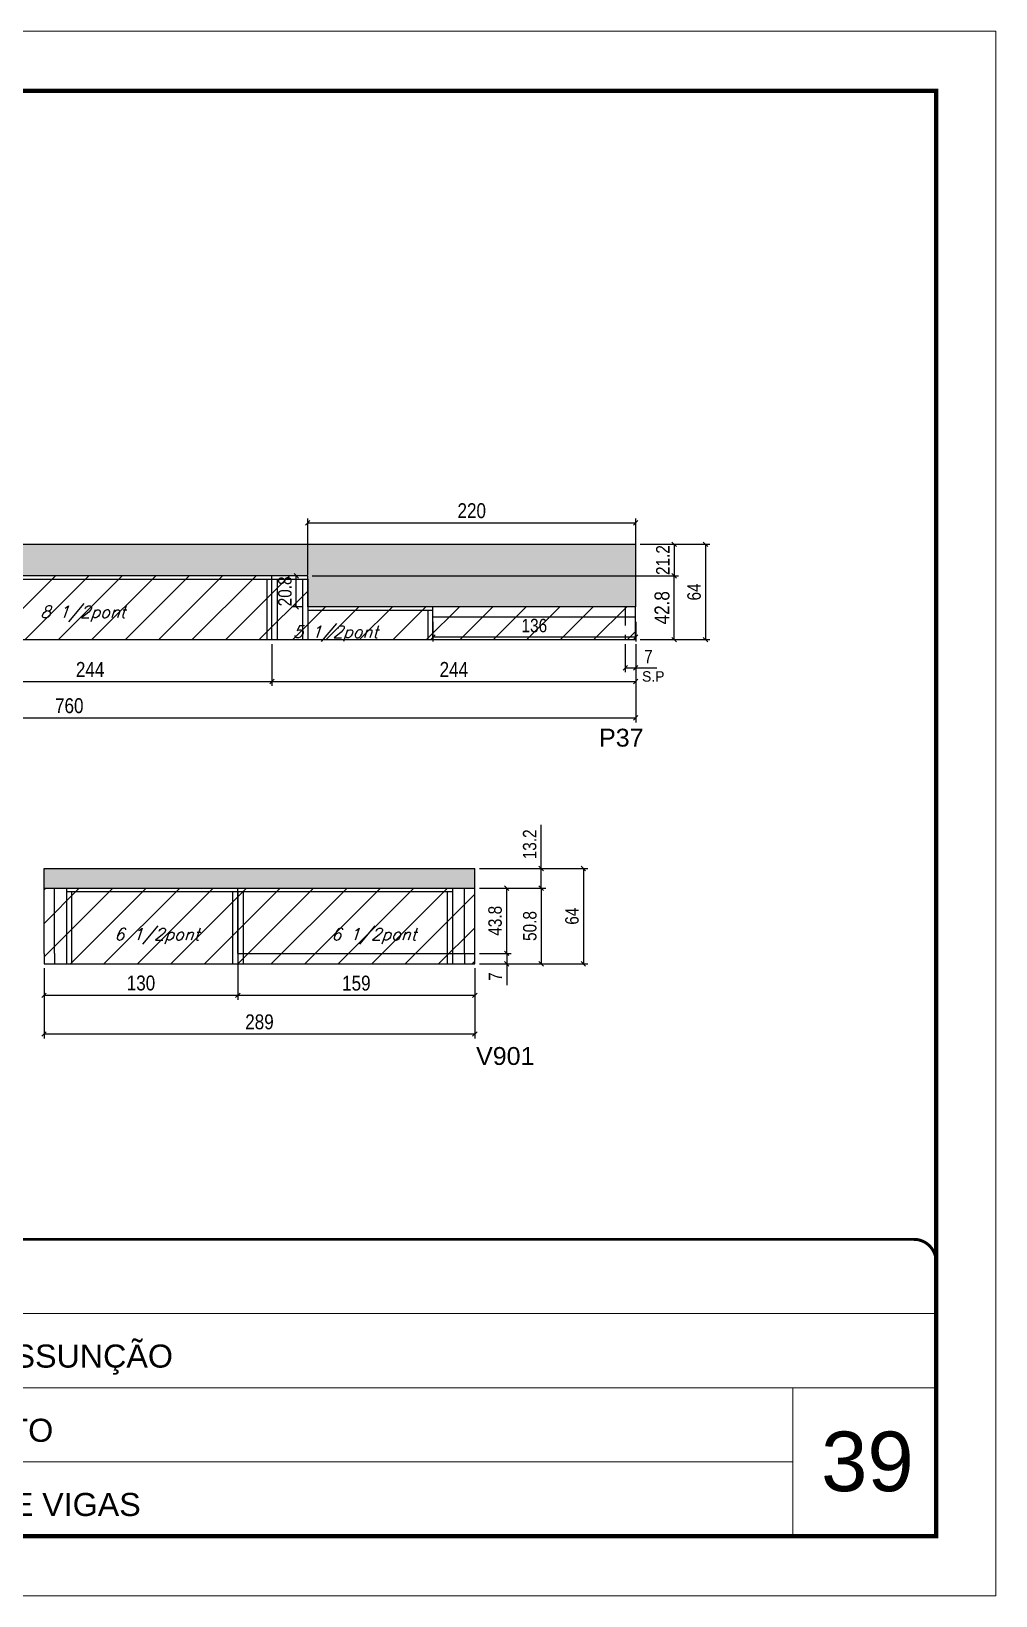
# Model space of a CAD drawing. Extents: x -20960 to -5926, y -2106 to 21915.
# Drawn here: x -8199 to -7552, y 10528 to 11578 of the extents above; entities that cross this region are included whole.
import ezdxf

# ---------------------------------------------------------------- set-up
doc = ezdxf.new("R2010")
doc.units = 0
for name, pattern in [('CONTINUO', [0]), ('DASHED', [0.75, 0.5, -0.25]), ('HIDDEN', [0.375, 0.25, -0.125])]:
    doc.linetypes.add(name, pattern=pattern)
for name, color, linetype in [('5', 5, 'Continuous'), ('COTA', 241, 'Continuous'), ('Painéis', 200, 'Continuous'), ('Reaproveitamento', 251, 'Continuous'), ('SARR_2.2x7', 40, 'Continuous'), ('SARR_3.5x7', 81, 'Continuous'), ('texto', 7, 'Continuous')]:
    doc.layers.add(name, color=color, linetype=linetype)
for name, color, linetype, lineweight in [('CARIMBO', 255, 'Continuous', 9), ('Folhas', 255, 'Continuous', 9), ('SARRAFO DE PRESSAO', 251, 'DASHED', 9)]:
    doc.layers.add(name, color=color, linetype=linetype, lineweight=lineweight)
doc.styles.add('ARIAL', font='arial.ttf')
doc.styles.add('COTA TECNICA', font='techl___.ttf', dxfattribs={"height": 10})
doc.styles.add('COTA TECNICA-50', font='techl___.ttf', dxfattribs={"height": 9})
doc.styles.add('Romans', font='romans.shx')
doc.styles.add('ROMAS860', font='ROMAS860.SHX')
doc.styles.get("Standard").update_dxf_attribs({"font": 'arial.ttf'})
doc.dimstyles.new('COTA PAINEL-50', dxfattribs={"dimtxt": 9, "dimasz": 3, "dimexe": 3, "dimexo": 3, "dimgap": 3, "dimtad": 1, "dimdec": 1, "dimzin": 12, "dimdsep": 46, "dimtxsty": 'COTA TECNICA-50', "dimblk1": 'OBLIQUE', "dimblk2": 'OBLIQUE', "dimsah": 1, "dimcen": 0.9, "dimclrd": 4, "dimclre": 4, "dimclrt": 240, "dimadec": 1, "dimazin": 3, "dimtfac": 1, "dimtdec": 1, "dimtmove": 0, "dimatfit": 3, "dimfxl": 1, "dimtolj": 1, "dimtzin": 12, "dimarcsym": 0})
doc.dimstyles.new('PAINEL', dxfattribs={"dimtxt": 10, "dimasz": 3, "dimexe": 3, "dimexo": 3, "dimgap": 3, "dimtad": 1, "dimdec": 1, "dimzin": 12, "dimdsep": 46, "dimtxsty": 'COTA TECNICA', "dimblk1": 'OBLIQUE', "dimblk2": 'OBLIQUE', "dimsah": 1, "dimcen": 0.9, "dimclrd": 4, "dimclre": 4, "dimclrt": 240, "dimadec": 1, "dimazin": 3, "dimtfac": 1, "dimtdec": 1, "dimtmove": 0, "dimatfit": 3, "dimfxl": 1, "dimtolj": 1, "dimtzin": 12, "dimarcsym": 0})

# ---------------------------------------------------------------- blocks, each defined once
blk = doc.blocks.new('9999999999')
at = {"color": 30, "linetype": 'CONTINUO'}
for p, q in [((98564.6, 34379.6), (99584, 34379.6)), ((98564.6, 34329.8), (99488, 34329.8)), ((99584, 34329.8), (99488, 34329.8)), ((99488, 34329.8), (99488, 34230.2)), ((98564.6, 34280), (99488, 34280))]:
    blk.add_line(p, q, dxfattribs=at)
at = {"color": 30, "linetype": 'CONTINUO', "const_width": 2}
blk.add_lwpolyline([(99584, 34230.2), (99584, 34414.4, 0.414214), (99569, 34429.4), (98229, 34429.4, 0.414214), (98214, 34414.4), (98214, 34245.2, 0.414214), (98229, 34230.2), (99584, 34230.2)], format="xyb", dxfattribs=at)
at = {"layer": 'Folhas'}
blk.add_lwpolyline([(98139, 34190.2), (99624, 34190.2), (99624, 35240.2), (98139, 35240.2)], close=True, dxfattribs=at)
at = {"layer": 'Folhas', "color": 30, "const_width": 3}
blk.add_lwpolyline([(98214, 34230.2), (99584, 34230.2), (99584, 35200.2), (98214, 35200.2)], close=True, dxfattribs=at)
at = {"color": 7, "linetype": 'Continuous', "ltscale": 5, "style": 'ARIAL'}
for s, p in [('HOSPITAL ASSUNÇÃO', (98837.7, 34343.3)), ('7° PAVIMENTO', (98837.7, 34293.5)), ('LATERAIS DE VIGAS', (98837.7, 34243.7))]:
    blk.add_text(s, height=15.483, dxfattribs=at).set_placement(p)
blk = doc.blocks.new('_Oblique')
at = {"color": 0, "linetype": 'ByBlock', "lineweight": -2}
blk.add_line((-0.5, -0.5), (0.5, 0.5), dxfattribs=at)
blk = doc.blocks.new('*D1592')
at = {"layer": 'COTA', "color": 4, "linetype": 'ByBlock', "lineweight": -2, "transparency": 16777216}
for p, q in [((-8010.5, 11212.7), (-7764.7, 11212.7)), ((-7767.7, 11169.9), (-7767.7, 11212.7)), ((-7790.5, 11169.9), (-7764.7, 11169.9))]:
    blk.add_line(p, q, dxfattribs=at)
at = {"layer": 'Defpoints', "color": 0, "linetype": 'ByBlock', "transparency": 16777216}
for p in [(-8013.5, 11212.7), (-7767.7, 11212.7), (-7793.5, 11169.9)]:
    blk.add_point(p, dxfattribs=at)
at = {"layer": 'COTA', "color": 4, "linetype": 'ByBlock', "lineweight": -2, "transparency": 16777216, "xscale": 3, "yscale": 3, "zscale": 3}
for p, rotation in [((-7767.7, 11212.7), 90), ((-7767.7, 11169.9), 270)]:
    blk.add_blockref('_Oblique', p, dxfattribs=dict(at, rotation=rotation))
at = {"layer": 'COTA', "color": 240, "linetype": 'ByBlock', "transparency": 16777216, "insert": (-7775.8, 11191.3), "char_height": 10, "attachment_point": 5, "rotation": 90, "style": 'COTA TECNICA'}
blk.add_mtext('\\A1;42.8', dxfattribs=at)
blk = doc.blocks.new('*D1595')
at = {"layer": 'COTA', "color": 4, "linetype": 'ByBlock', "lineweight": -2, "transparency": 16777216}
for p, q in [((-8281.5, 11166.9), (-8281.5, 11138.8)), ((-8037.5, 11166.9), (-8037.5, 11138.8)), ((-8281.5, 11141.8), (-8037.5, 11141.8))]:
    blk.add_line(p, q, dxfattribs=at)
at = {"layer": 'Defpoints', "color": 0, "linetype": 'ByBlock', "transparency": 16777216}
for p in [(-8281.5, 11169.9), (-8037.5, 11169.9), (-8037.5, 11141.8)]:
    blk.add_point(p, dxfattribs=at)
at = {"layer": 'COTA', "color": 4, "linetype": 'ByBlock', "lineweight": -2, "transparency": 16777216, "xscale": 3, "yscale": 3, "zscale": 3, "rotation": 180}
blk.add_blockref('_Oblique', (-8281.5, 11141.8), dxfattribs=at)
at = {"layer": 'COTA', "color": 4, "linetype": 'ByBlock', "lineweight": -2, "transparency": 16777216, "xscale": 3, "yscale": 3, "zscale": 3}
blk.add_blockref('_Oblique', (-8037.5, 11141.8), dxfattribs=at)
at = {"layer": 'COTA', "color": 240, "linetype": 'ByBlock', "transparency": 16777216, "insert": (-8159.5, 11149.9), "char_height": 10, "attachment_point": 5, "style": 'COTA TECNICA'}
blk.add_mtext('\\A1;244', dxfattribs=at)
blk = doc.blocks.new('*D1596')
at = {"layer": 'COTA', "color": 4, "linetype": 'ByBlock', "lineweight": -2, "transparency": 16777216}
for p, q in [((-8553.5, 11166.9), (-8553.5, 11114.4)), ((-7793.5, 11166.9), (-7793.5, 11114.4)), ((-8553.5, 11117.4), (-7793.5, 11117.4))]:
    blk.add_line(p, q, dxfattribs=at)
at = {"layer": 'Defpoints', "color": 0, "linetype": 'ByBlock', "transparency": 16777216}
for p in [(-8553.5, 11169.9), (-7793.5, 11169.9), (-7793.5, 11117.4)]:
    blk.add_point(p, dxfattribs=at)
at = {"layer": 'COTA', "color": 4, "linetype": 'ByBlock', "lineweight": -2, "transparency": 16777216, "xscale": 3, "yscale": 3, "zscale": 3, "rotation": 180}
blk.add_blockref('_Oblique', (-8553.5, 11117.4), dxfattribs=at)
at = {"layer": 'COTA', "color": 4, "linetype": 'ByBlock', "lineweight": -2, "transparency": 16777216, "xscale": 3, "yscale": 3, "zscale": 3}
blk.add_blockref('_Oblique', (-7793.5, 11117.4), dxfattribs=at)
at = {"layer": 'COTA', "color": 240, "linetype": 'ByBlock', "transparency": 16777216, "insert": (-8173.5, 11125.5), "char_height": 10, "attachment_point": 5, "style": 'COTA TECNICA'}
blk.add_mtext('\\A1;760', dxfattribs=at)
blk = doc.blocks.new('*D1597')
at = {"layer": 'COTA', "color": 4, "linetype": 'ByBlock', "lineweight": -2, "transparency": 16777216}
for p, q in [((-7790.5, 11233.9), (-7764.7, 11233.9)), ((-7767.7, 11233.9), (-7767.7, 11212.7)), ((-8010.5, 11212.7), (-7764.7, 11212.7))]:
    blk.add_line(p, q, dxfattribs=at)
at = {"layer": 'Defpoints', "color": 0, "linetype": 'ByBlock', "transparency": 16777216}
for p in [(-7793.5, 11233.9), (-8013.5, 11212.7), (-7767.7, 11212.7)]:
    blk.add_point(p, dxfattribs=at)
at = {"layer": 'COTA', "color": 4, "linetype": 'ByBlock', "lineweight": -2, "transparency": 16777216, "xscale": 3, "yscale": 3, "zscale": 3}
for p, rotation in [((-7767.7, 11233.9), 90), ((-7767.7, 11212.7), 270)]:
    blk.add_blockref('_Oblique', p, dxfattribs=dict(at, rotation=rotation))
at = {"layer": 'COTA', "color": 240, "linetype": 'ByBlock', "transparency": 16777216, "insert": (-7775.3, 11223.3), "char_height": 9, "attachment_point": 5, "rotation": 90, "style": 'COTA TECNICA-50'}
blk.add_mtext('\\A1;21.2', dxfattribs=at)
blk = doc.blocks.new('*D1391')
at = {"layer": 'COTA', "color": 4, "linetype": 'ByBlock', "lineweight": -2, "transparency": 16777216}
for p, q in [((-7790.5, 11233.9), (-7743.7, 11233.9)), ((-7746.7, 11233.9), (-7746.7, 11169.9)), ((-7790.5, 11169.9), (-7743.7, 11169.9))]:
    blk.add_line(p, q, dxfattribs=at)
at = {"layer": 'Defpoints', "color": 0, "linetype": 'ByBlock', "transparency": 16777216}
for p in [(-7793.5, 11233.9), (-7793.5, 11169.9), (-7746.7, 11169.9)]:
    blk.add_point(p, dxfattribs=at)
at = {"layer": 'COTA', "color": 4, "linetype": 'ByBlock', "lineweight": -2, "transparency": 16777216, "xscale": 3, "yscale": 3, "zscale": 3}
for p, rotation in [((-7746.7, 11233.9), 90), ((-7746.7, 11169.9), 270)]:
    blk.add_blockref('_Oblique', p, dxfattribs=dict(at, rotation=rotation))
at = {"layer": 'COTA', "color": 240, "linetype": 'ByBlock', "transparency": 16777216, "insert": (-7754.3, 11201.9), "char_height": 9, "attachment_point": 5, "rotation": 90, "style": 'COTA TECNICA-50'}
blk.add_mtext('\\A1;64', dxfattribs=at)
blk = doc.blocks.new('*D1598')
at = {"layer": 'COTA', "color": 4, "lineweight": -2, "ltscale": 25, "transparency": 16777216}
for p, q in [((-8037.5, 11166.9), (-8037.5, 11138.8)), ((-7793.5, 11166.9), (-7793.5, 11138.8)), ((-8037.5, 11141.8), (-7793.5, 11141.8))]:
    blk.add_line(p, q, dxfattribs=at)
at = {"layer": 'Defpoints', "color": 0, "ltscale": 25, "transparency": 16777216}
for p in [(-8037.5, 11169.9), (-7793.5, 11169.9), (-7793.5, 11141.8)]:
    blk.add_point(p, dxfattribs=at)
at = {"layer": 'COTA', "color": 4, "lineweight": -2, "ltscale": 25, "transparency": 16777216, "xscale": 3, "yscale": 3, "zscale": 3, "rotation": 180}
blk.add_blockref('_Oblique', (-8037.5, 11141.8), dxfattribs=at)
at = {"layer": 'COTA', "color": 4, "lineweight": -2, "ltscale": 25, "transparency": 16777216, "xscale": 3, "yscale": 3, "zscale": 3}
blk.add_blockref('_Oblique', (-7793.5, 11141.8), dxfattribs=at)
at = {"layer": 'COTA', "color": 240, "ltscale": 25, "transparency": 16777216, "insert": (-7915.5, 11149.9), "char_height": 10, "attachment_point": 5, "style": 'COTA TECNICA'}
blk.add_mtext('\\A1;244', dxfattribs=at)
blk = doc.blocks.new('*D1599')
at = {"layer": 'COTA', "color": 4, "lineweight": -2, "ltscale": 25, "transparency": 16777216}
for p, q in [((-8013.5, 11213.5), (-8013.5, 11251.3)), ((-8013.5, 11248.3), (-7793.5, 11248.3)), ((-7793.5, 11213.5), (-7793.5, 11251.3))]:
    blk.add_line(p, q, dxfattribs=at)
at = {"layer": 'Defpoints', "color": 0, "ltscale": 25, "transparency": 16777216}
for p in [(-7793.5, 11248.3), (-8013.5, 11210.5), (-7793.5, 11210.5)]:
    blk.add_point(p, dxfattribs=at)
at = {"layer": 'COTA', "color": 4, "lineweight": -2, "ltscale": 25, "transparency": 16777216, "xscale": 3, "yscale": 3, "zscale": 3, "rotation": 180}
blk.add_blockref('_Oblique', (-8013.5, 11248.3), dxfattribs=at)
at = {"layer": 'COTA', "color": 4, "lineweight": -2, "ltscale": 25, "transparency": 16777216, "xscale": 3, "yscale": 3, "zscale": 3}
blk.add_blockref('_Oblique', (-7793.5, 11248.3), dxfattribs=at)
at = {"layer": 'COTA', "color": 240, "ltscale": 25, "transparency": 16777216, "insert": (-7903.5, 11256.4), "char_height": 10, "attachment_point": 5, "style": 'COTA TECNICA'}
blk.add_mtext('\\A1;220', dxfattribs=at)
blk = doc.blocks.new('*D1601')
at = {"layer": 'COTA', "color": 4, "lineweight": -2, "transparency": 16777216}
for p, q in [((-7800.5, 11166.9), (-7800.5, 11148)), ((-7793.5, 11166.9), (-7793.5, 11148)), ((-7800.5, 11151), (-7793.5, 11151)), ((-7793.5, 11151), (-7779.4, 11151))]:
    blk.add_line(p, q, dxfattribs=at)
at = {"layer": 'Defpoints', "color": 0, "transparency": 16777216}
for p in [(-7800.5, 11169.9), (-7793.5, 11169.9), (-7793.5, 11151)]:
    blk.add_point(p, dxfattribs=at)
at = {"layer": 'COTA', "color": 4, "lineweight": -2, "transparency": 16777216, "xscale": 3, "yscale": 3, "zscale": 3, "rotation": 180}
blk.add_blockref('_Oblique', (-7800.5, 11151), dxfattribs=at)
at = {"layer": 'COTA', "color": 4, "lineweight": -2, "transparency": 16777216, "xscale": 3, "yscale": 3, "zscale": 3}
blk.add_blockref('_Oblique', (-7793.5, 11151), dxfattribs=at)
at = {"layer": 'COTA', "color": 240, "transparency": 16777216, "insert": (-7785, 11158.5), "char_height": 9, "attachment_point": 5, "style": 'COTA TECNICA-50'}
blk.add_mtext('\\A1;7', dxfattribs=at)
blk = doc.blocks.new('*D1602')
at = {"layer": 'COTA', "color": 4, "lineweight": -2, "transparency": 16777216}
for p, q in [((-7929.5, 11181.9), (-7929.5, 11168.6)), ((-7793.5, 11181.9), (-7793.5, 11168.6)), ((-7793.5, 11171.6), (-7929.5, 11171.6))]:
    blk.add_line(p, q, dxfattribs=at)
at = {"layer": 'Defpoints', "color": 0, "transparency": 16777216}
for p in [(-7929.5, 11184.9), (-7793.5, 11184.9), (-7929.5, 11171.6)]:
    blk.add_point(p, dxfattribs=at)
at = {"layer": 'COTA', "color": 4, "lineweight": -2, "transparency": 16777216, "xscale": 3, "yscale": 3, "zscale": 3, "rotation": 180}
blk.add_blockref('_Oblique', (-7929.5, 11171.6), dxfattribs=at)
at = {"layer": 'COTA', "color": 4, "lineweight": -2, "transparency": 16777216, "xscale": 3, "yscale": 3, "zscale": 3}
blk.add_blockref('_Oblique', (-7793.5, 11171.6), dxfattribs=at)
at = {"layer": 'COTA', "color": 240, "transparency": 16777216, "insert": (-7861.5, 11179.3), "char_height": 9, "attachment_point": 5, "style": 'COTA TECNICA-50'}
blk.add_mtext('\\A1;136', dxfattribs=at)
blk = doc.blocks.new('*D1603')
at = {"layer": 'COTA', "color": 4, "lineweight": -2, "transparency": 16777216}
for p, q in [((-8016.5, 11212.7), (-8024.2, 11212.7)), ((-8021.2, 11191.9), (-8021.2, 11212.7)), ((-8016.5, 11191.9), (-8024.2, 11191.9))]:
    blk.add_line(p, q, dxfattribs=at)
at = {"layer": 'Defpoints', "color": 0, "transparency": 16777216}
for p in [(-8021.2, 11212.7), (-8013.5, 11212.7), (-8013.5, 11191.9)]:
    blk.add_point(p, dxfattribs=at)
at = {"layer": 'COTA', "color": 4, "lineweight": -2, "transparency": 16777216, "xscale": 3, "yscale": 3, "zscale": 3}
for p, rotation in [((-8021.2, 11212.7), 90), ((-8021.2, 11191.9), 270)]:
    blk.add_blockref('_Oblique', p, dxfattribs=dict(at, rotation=rotation))
at = {"layer": 'COTA', "color": 240, "transparency": 16777216, "insert": (-8028.8, 11202.3), "char_height": 9, "attachment_point": 5, "rotation": 90, "style": 'COTA TECNICA-50'}
blk.add_mtext('\\A1;20.8', dxfattribs=at)
blk = doc.blocks.new('*D1376')
at = {"layer": 'COTA', "color": 4, "lineweight": -2, "ltscale": 25, "transparency": 16777216}
for p, q in [((-8190.4, 10949.3), (-8190.4, 10902.2)), ((-7901.4, 10949.3), (-7901.4, 10902.2)), ((-7901.4, 10905.2), (-8190.4, 10905.2))]:
    blk.add_line(p, q, dxfattribs=at)
at = {"layer": 'Defpoints', "color": 0, "ltscale": 25, "transparency": 16777216}
for p in [(-8190.4, 10952.3), (-7901.4, 10952.3), (-8190.4, 10905.2)]:
    blk.add_point(p, dxfattribs=at)
at = {"layer": 'COTA', "color": 4, "lineweight": -2, "ltscale": 25, "transparency": 16777216, "xscale": 3, "yscale": 3, "zscale": 3, "rotation": 180}
blk.add_blockref('_Oblique', (-8190.4, 10905.2), dxfattribs=at)
at = {"layer": 'COTA', "color": 4, "lineweight": -2, "ltscale": 25, "transparency": 16777216, "xscale": 3, "yscale": 3, "zscale": 3}
blk.add_blockref('_Oblique', (-7901.4, 10905.2), dxfattribs=at)
at = {"layer": 'COTA', "color": 240, "ltscale": 25, "transparency": 16777216, "insert": (-8045.9, 10913.3), "char_height": 10, "attachment_point": 5, "style": 'COTA TECNICA'}
blk.add_mtext('\\A1;289', dxfattribs=at)
blk = doc.blocks.new('*D1377')
at = {"layer": 'COTA', "color": 4, "lineweight": -2, "ltscale": 25, "transparency": 16777216}
for p, q in [((-8060.4, 10956.3), (-8060.4, 10928.2)), ((-8190.4, 10931.2), (-8060.4, 10931.2)), ((-8190.4, 10929.3), (-8190.4, 10928.2))]:
    blk.add_line(p, q, dxfattribs=at)
at = {"layer": 'Defpoints', "color": 0, "ltscale": 25, "transparency": 16777216}
for p in [(-8060.4, 10959.3), (-8190.4, 10932.3), (-8060.4, 10931.2)]:
    blk.add_point(p, dxfattribs=at)
at = {"layer": 'COTA', "color": 4, "lineweight": -2, "ltscale": 25, "transparency": 16777216, "xscale": 3, "yscale": 3, "zscale": 3, "rotation": 180}
blk.add_blockref('_Oblique', (-8190.4, 10931.2), dxfattribs=at)
at = {"layer": 'COTA', "color": 4, "lineweight": -2, "ltscale": 25, "transparency": 16777216, "xscale": 3, "yscale": 3, "zscale": 3}
blk.add_blockref('_Oblique', (-8060.4, 10931.2), dxfattribs=at)
at = {"layer": 'COTA', "color": 240, "ltscale": 25, "transparency": 16777216, "insert": (-8125.4, 10939.4), "char_height": 10, "attachment_point": 5, "style": 'COTA TECNICA'}
blk.add_mtext('\\A1;130', dxfattribs=at)
blk = doc.blocks.new('*D1378')
at = {"layer": 'COTA', "color": 4, "lineweight": -2, "ltscale": 25, "transparency": 16777216}
for p, q in [((-8060.4, 10956.3), (-8060.4, 10928.2)), ((-7901.4, 10949.3), (-7901.4, 10928.2)), ((-8060.4, 10931.2), (-7901.4, 10931.2))]:
    blk.add_line(p, q, dxfattribs=at)
at = {"layer": 'Defpoints', "color": 0, "ltscale": 25, "transparency": 16777216}
for p in [(-8060.4, 10959.3), (-7901.4, 10952.3), (-7901.4, 10931.2)]:
    blk.add_point(p, dxfattribs=at)
at = {"layer": 'COTA', "color": 4, "lineweight": -2, "ltscale": 25, "transparency": 16777216, "xscale": 3, "yscale": 3, "zscale": 3, "rotation": 180}
blk.add_blockref('_Oblique', (-8060.4, 10931.2), dxfattribs=at)
at = {"layer": 'COTA', "color": 4, "lineweight": -2, "ltscale": 25, "transparency": 16777216, "xscale": 3, "yscale": 3, "zscale": 3}
blk.add_blockref('_Oblique', (-7901.4, 10931.2), dxfattribs=at)
at = {"layer": 'COTA', "color": 240, "ltscale": 25, "transparency": 16777216, "insert": (-7980.9, 10939.3), "char_height": 10, "attachment_point": 5, "style": 'COTA TECNICA'}
blk.add_mtext('\\A1;159', dxfattribs=at)
blk = doc.blocks.new('*D1604')
at = {"layer": 'COTA', "color": 4, "lineweight": -2, "transparency": 16777216}
for p, q in [((-7898.4, 11003.1), (-7877, 11003.1)), ((-7880, 10959.3), (-7880, 11003.1)), ((-7898.4, 10959.3), (-7877, 10959.3))]:
    blk.add_line(p, q, dxfattribs=at)
at = {"layer": 'Defpoints', "color": 0, "transparency": 16777216}
for p in [(-7901.4, 11003.1), (-7880, 11003.1), (-7901.4, 10959.3)]:
    blk.add_point(p, dxfattribs=at)
at = {"layer": 'COTA', "color": 4, "lineweight": -2, "transparency": 16777216, "xscale": 3, "yscale": 3, "zscale": 3}
for p, rotation in [((-7880, 11003.1), 90), ((-7880, 10959.3), 270)]:
    blk.add_blockref('_Oblique', p, dxfattribs=dict(at, rotation=rotation))
at = {"layer": 'COTA', "color": 240, "transparency": 16777216, "insert": (-7887.8, 10981.2), "char_height": 9, "attachment_point": 5, "rotation": 90, "style": 'COTA TECNICA-50'}
blk.add_mtext('\\A1;43.8', dxfattribs=at)
blk = doc.blocks.new('*D1605')
at = {"layer": 'COTA', "color": 4, "lineweight": -2, "transparency": 16777216}
for p, q in [((-7856.9, 11016.3), (-7856.9, 11045.7)), ((-7898.4, 11016.3), (-7853.9, 11016.3)), ((-7856.9, 11003.1), (-7856.9, 11016.3)), ((-7898.4, 11003.1), (-7853.9, 11003.1))]:
    blk.add_line(p, q, dxfattribs=at)
at = {"layer": 'Defpoints', "color": 0, "transparency": 16777216}
for p in [(-7901.4, 11016.3), (-7856.9, 11016.3), (-7901.4, 11003.1)]:
    blk.add_point(p, dxfattribs=at)
at = {"layer": 'COTA', "color": 4, "lineweight": -2, "transparency": 16777216, "xscale": 3, "yscale": 3, "zscale": 3}
for p, rotation in [((-7856.9, 11016.3), 90), ((-7856.9, 11003.1), 270)]:
    blk.add_blockref('_Oblique', p, dxfattribs=dict(at, rotation=rotation))
at = {"layer": 'COTA', "color": 240, "transparency": 16777216, "insert": (-7864.6, 11032.5), "char_height": 9, "attachment_point": 5, "rotation": 90, "style": 'COTA TECNICA-50'}
blk.add_mtext('\\A1;13.2', dxfattribs=at)
blk = doc.blocks.new('*D1411')
at = {"layer": 'COTA', "color": 4, "lineweight": -2, "transparency": 16777216}
for p, q in [((-7898.4, 10959.3), (-7877, 10959.3)), ((-7898.4, 10952.3), (-7877, 10952.3)), ((-7880, 10959.3), (-7880, 10952.3)), ((-7880, 10952.3), (-7880, 10938.1))]:
    blk.add_line(p, q, dxfattribs=at)
at = {"layer": 'Defpoints', "color": 0, "transparency": 16777216}
for p in [(-7901.4, 10959.3), (-7901.4, 10952.3), (-7880, 10952.3)]:
    blk.add_point(p, dxfattribs=at)
at = {"layer": 'COTA', "color": 4, "lineweight": -2, "transparency": 16777216, "xscale": 3, "yscale": 3, "zscale": 3}
for p, rotation in [((-7880, 10959.3), 90), ((-7880, 10952.3), 270)]:
    blk.add_blockref('_Oblique', p, dxfattribs=dict(at, rotation=rotation))
at = {"layer": 'COTA', "color": 240, "transparency": 16777216, "insert": (-7887.6, 10943.7), "char_height": 9, "attachment_point": 5, "rotation": 90, "style": 'COTA TECNICA-50'}
blk.add_mtext('\\A1;7', dxfattribs=at)
blk = doc.blocks.new('*D1626')
at = {"layer": 'COTA', "color": 4, "lineweight": -2, "transparency": 16777216}
for p, q in [((-7898.4, 11003.1), (-7853.9, 11003.1)), ((-7856.9, 11003.1), (-7856.9, 10952.3)), ((-7898.4, 10952.3), (-7853.9, 10952.3))]:
    blk.add_line(p, q, dxfattribs=at)
at = {"layer": 'Defpoints', "color": 0, "transparency": 16777216}
for p in [(-7901.4, 11003.1), (-7901.4, 10952.3), (-7856.9, 10952.3)]:
    blk.add_point(p, dxfattribs=at)
at = {"layer": 'COTA', "color": 4, "lineweight": -2, "transparency": 16777216, "xscale": 3, "yscale": 3, "zscale": 3}
for p, rotation in [((-7856.9, 11003.1), 90), ((-7856.9, 10952.3), 270)]:
    blk.add_blockref('_Oblique', p, dxfattribs=dict(at, rotation=rotation))
at = {"layer": 'COTA', "color": 240, "transparency": 16777216, "insert": (-7864.5, 10977.7), "char_height": 9, "attachment_point": 5, "rotation": 90, "style": 'COTA TECNICA-50'}
blk.add_mtext('\\A1;50.8', dxfattribs=at)
blk = doc.blocks.new('*D1723')
at = {"layer": 'COTA', "color": 4, "lineweight": -2, "transparency": 16777216}
for p, q in [((-7898.4, 11016.3), (-7825.6, 11016.3)), ((-7828.6, 11016.3), (-7828.6, 10952.3)), ((-7898.4, 10952.3), (-7825.6, 10952.3))]:
    blk.add_line(p, q, dxfattribs=at)
at = {"layer": 'Defpoints', "color": 0, "transparency": 16777216}
for p in [(-7901.4, 11016.3), (-7901.4, 10952.3), (-7828.6, 10952.3)]:
    blk.add_point(p, dxfattribs=at)
at = {"layer": 'COTA', "color": 4, "lineweight": -2, "transparency": 16777216, "xscale": 3, "yscale": 3, "zscale": 3}
for p, rotation in [((-7828.6, 11016.3), 90), ((-7828.6, 10952.3), 270)]:
    blk.add_blockref('_Oblique', p, dxfattribs=dict(at, rotation=rotation))
at = {"layer": 'COTA', "color": 240, "transparency": 16777216, "insert": (-7836.2, 10984.3), "char_height": 9, "attachment_point": 5, "rotation": 90, "style": 'COTA TECNICA-50'}
blk.add_mtext('\\A1;64', dxfattribs=at)

msp = doc.modelspace()

# ---------------------------------------------------------------- hatches: boundary and pattern name
at = {"layer": 'COTA', "linetype": 'ByBlock'}
h = msp.add_hatch(dxfattribs=at)
h.set_pattern_fill('AR-CONC', color=256, scale=0.03)
h.set_pattern_definition([(50, (3156.5, -4594.3004), (5.4655401, -0.4781726), [0.5715, -6.2865]), (355, (3156.5, -4594.3004), (-1.0573026, 5.7317054), [0.4572, -5.0292175]), (100.451445, (3156.9555, -4594.3403), (4.4082374, 5.2535326), [0.4857003, -5.3427073]), (46.1842, (3156.5, -4592.7764), (8.1323712, -1.2612698), [0.85725, -9.42975]), (96.635558, (3157.178, -4592.8815), (7.122124, 7.4227837), [0.7285507, -8.0140682]), (351.18415, (3156.5, -4592.7764), (7.122124, 7.4227837), [0.685799, -7.543792]), (21, (3157.262, -4593.1574), (4.5484317, -3.0679559), [0.5715, -6.2865]), (326, (3157.262, -4593.1574), (1.8540609, 5.525639), [0.4572, -5.0292]), (71.451445, (3157.641, -4593.413), (6.4024926, 2.457683), [0.4857003, -5.3426981]), (37.5, (3156.5, -4594.3004), (0.0926581, 2.53665117), [0, -4.96824, 0, -5.1054, 0, -5.04825]), (7.5, (3156.5, -4594.3004), (2.00458988, 3.00541724), [0, -2.91084, 0, -4.85394, 0, -1.92405]), (327.5, (3154.8007, -4594.3004), (4.06771786, -0.17186232), [0, -1.905, 0, -5.9436, 0, -7.8867]), (317.5, (3154.0387, -4594.3004), (4.44387544, 0.7627947), [0, -2.4765, 0, -3.94716, 0, -5.6007])])
h.paths.add_polyline_path([(-8572.92, 11220.74), (-8572.92, 11169.94), (-8553.54, 11169.94), (-8553.54, 11212.73), (-8013.55, 11212.73), (-8013.55, 11210.53), (-8013.55, 11210.53), (-8013.55, 11191.93), (-7793.54, 11191.93), (-7793.54, 11233.93), (-8857.92, 11233.95), (-8857.92, 11220.74)])
h = msp.add_hatch(dxfattribs=at)
h.set_pattern_fill('AR-CONC', color=256, scale=0.03)
h.set_pattern_definition([(50, (-1368.791, -6192.247), (5.4655401, -0.4781726), [0.5715, -6.2865]), (355, (-1368.791, -6192.247), (-1.0573026, 5.7317054), [0.4572, -5.0292175]), (100.451445, (-1368.3355, -6192.287), (4.4082374, 5.2535326), [0.4857003, -5.3427073]), (46.1842, (-1368.791, -6190.723), (8.1323712, -1.2612698), [0.85725, -9.42975]), (96.63556, (-1368.113, -6190.828), (7.122124, 7.4227837), [0.7285507, -8.0140682]), (351.18415, (-1368.791, -6190.723), (7.122124, 7.4227837), [0.685799, -7.543792]), (21, (-1368.029, -6191.104), (4.5484317, -3.067956), [0.5715, -6.2865]), (326, (-1368.029, -6191.104), (1.8540609, 5.525639), [0.4572, -5.0292]), (71.451445, (-1367.65, -6191.3597), (6.4024926, 2.457683), [0.4857003, -5.3426981]), (37.5, (-1368.791, -6192.247), (0.0926581, 2.53665117), [0, -4.96824, 0, -5.1054, 0, -5.04825]), (7.5, (-1368.791, -6192.247), (2.00458988, 3.00541724), [0, -2.91084, 0, -4.85394, 0, -1.92405]), (327.5, (-1370.4902, -6192.247), (4.06771786, -0.17186232), [0, -1.905, 0, -5.9436, 0, -7.8867]), (317.5, (-1371.2522, -6192.247), (4.44387544, 0.7627947), [0, -2.4765, 0, -3.94716, 0, -5.6007])])
h.paths.add_polyline_path([(-7901.42, 11003.08), (-7901.42, 11016.28), (-8190.42, 11016.28), (-8190.42, 11003.08)])
at = {"layer": 'Reaproveitamento', "transparency": 33554684}
h = msp.add_hatch(dxfattribs=at)
h.set_pattern_fill('ANSI31', color=256, scale=5)
h.set_pattern_definition([(45, (1767.378, -8.011), (-11.22532, 11.22532), [])])
h.paths.add_polyline_path([(-7793.54, 11191.93), (-8013.55, 11191.93), (-8013.55, 11212.72), (-8553.54, 11212.73), (-8553.54, 11169.93), (-7793.54, 11169.92)])
h = msp.add_hatch(dxfattribs=at)
h.set_pattern_fill('ANSI31', color=256, scale=5)
h.set_pattern_definition([(45, (1597, 0), (-11.22532, 11.22532), [])])
h.paths.add_polyline_path([(-7901.42, 10952.28), (-7901.42, 11003.08), (-8190.42, 11003.08), (-8190.42, 10952.28)])

# ---------------------------------------------------------------- linework, layer by layer
at = {"layer": 'COTA', "linetype": 'ByBlock'}
for p, q in [((-8857.92, 11233.95), (-7793.54, 11233.93)), ((-7793.54, 11233.93), (-7793.54, 11191.93)), ((-8190.42, 11016.28), (-7901.42, 11016.28)), ((-8190.42, 11003.08), (-8190.42, 11016.28)), ((-7901.42, 11003.08), (-7901.42, 11016.28))]:
    msp.add_line(p, q, dxfattribs=at)
at = {"layer": 'Painéis', "linetype": 'ByBlock'}
for p, q in [((-8013.55, 11212.73), (-8553.54, 11212.73)), ((-8037.54, 11169.93), (-8037.54, 11212.73)), ((-8013.55, 11191.93), (-8013.55, 11212.73)), ((-7793.54, 11191.93), (-8013.55, 11191.93)), ((-7793.54, 11169.93), (-7793.54, 11191.93)), ((-8553.54, 11169.93), (-7793.54, 11169.93))]:
    msp.add_line(p, q, dxfattribs=at)
at = {"layer": 'Painéis'}
for p, q in [((-8190.42, 11003.08), (-7901.42, 11003.08)), ((-8190.42, 10959.28), (-8190.42, 10952.28)), ((-8190.42, 10952.28), (-7901.42, 10952.28)), ((-8060.42, 10959.28), (-7901.42, 10959.28))]:
    msp.add_line(p, q, dxfattribs=at)
at = {"layer": 'Painéis', "ltscale": 25}
for p, q in [((-8190.42, 10959.28), (-8190.42, 11003.08)), ((-8060.42, 10959.28), (-8060.42, 11003.08)), ((-7901.42, 10952.28), (-7901.42, 11003.08))]:
    msp.add_line(p, q, dxfattribs=at)
at = {"layer": 'SARR_2.2x7', "linetype": 'Continuous', "ltscale": 50}
for p, q in [((-8281.54, 11210.54), (-8037.54, 11210.53)), ((-8037.54, 11210.53), (-8013.55, 11210.53)), ((-8013.55, 11189.74), (-7929.54, 11189.73)), ((-7929.54, 11169.93), (-7929.54, 11191.93)), ((-7793.54, 11184.93), (-7929.54, 11184.93))]:
    msp.add_line(p, q, dxfattribs=at)
at = {"layer": 'SARR_2.2x7', "linetype": 'HIDDEN', "ltscale": 50}
msp.add_line((-7800.54, 11191.93), (-7800.54, 11169.93), dxfattribs=at)
at = {"layer": 'SARR_2.2x7', "linetype": 'Continuous'}
for p, q in [((-8183.42, 10959.28), (-8183.42, 11003.08)), ((-8175.42, 11000.88), (-8060.42, 11000.88)), ((-8060.42, 11000.88), (-7916.42, 11000.88)), ((-7908.42, 10959.28), (-7908.42, 11003.08)), ((-8183.42, 10959.28), (-8183.42, 10952.28)), ((-7908.42, 10959.28), (-7908.42, 10952.28))]:
    msp.add_line(p, q, dxfattribs=at)
at = {"layer": 'SARR_3.5x7'}
for p, q in [((-8057.79, 11212.73), (-8057.79, 11212.74)), ((-8041.04, 11210.53), (-8041.04, 11169.93)), ((-8034.04, 11210.53), (-8034.04, 11169.93)), ((-8017.05, 11210.53), (-8017.05, 11169.93)), ((-8013.55, 11210.53), (-8013.55, 11169.93)), ((-7933.04, 11189.73), (-7933.04, 11169.93)), ((-8175.42, 11003.08), (-8175.42, 10952.28)), ((-8171.92, 11000.88), (-8171.92, 10952.28)), ((-8063.92, 11000.88), (-8063.92, 10952.28)), ((-8060.42, 11000.88), (-8060.42, 10952.28)), ((-8056.92, 11000.88), (-8056.92, 10952.28)), ((-7919.92, 11000.88), (-7919.92, 10952.28)), ((-7916.42, 11003.08), (-7916.42, 10952.28)), ((-8175.42, 10952.28), (-8171.92, 10952.28)), ((-8063.92, 10952.28), (-8056.92, 10952.28)), ((-7919.92, 10952.28), (-7916.42, 10952.28))]:
    msp.add_line(p, q, dxfattribs=at)

# ---------------------------------------------------------------- block references
at = {"layer": 'SARRAFO DE PRESSAO', "color": 6, "linetype": 'ByBlock'}
msp.add_blockref('9999999999', (-107175.98, -23661.99), dxfattribs=at)

# ---------------------------------------------------------------- texts
at = {"layer": '5', "linetype": 'Continuous'}
for s, p in [('P37', (-7818.07, 11098.12)), ('V901', (-7900.57, 10884.46))]:
    msp.add_text(s, height=12, rotation=359.99996, dxfattribs=at).set_placement(p)
at = {"layer": 'CARIMBO', "style": 'ARIAL'}
msp.add_text('39', height=40, dxfattribs=at).set_placement((-7669.14, 10598.36))
at = {"layer": 'texto', "color": 2, "char_height": 8, "attachment_point": 5, "style": 'Romans'}
for s, insert in [('{\\Q19;\\C256;8 1/2pont}', (-8164.35, 11187.26)), ('{\\Q19;\\C256;5 1/2pont}', (-7994.92, 11173.89)), ('{\\Q19;\\C256;6 1/2pont}', (-8114.75, 10970.86)), ('{\\Q19;\\C256;6 1/2pont}', (-7969.19, 10970.86))]:
    msp.add_mtext(s, dxfattribs=dict(at, insert=insert))
at = {"layer": 'texto', "color": 4, "insert": (-7781.71, 11145.17), "char_height": 7, "attachment_point": 5, "style": 'ROMAS860'}
msp.add_mtext('S.P', dxfattribs=at)

# ---------------------------------------------------------------- dimensions: what is measured, and where the dimension line sits
at = {"layer": 'COTA', "ltscale": 25}
for base, p1, p2, picture, middle in [((-7793.54, 11248.32), (-8013.55, 11210.53), (-7793.54, 11210.53), '*D1599', (-7903.54, 11256.42)), ((-7793.54, 11141.83), (-8037.54, 11169.93), (-7793.54, 11169.93), '*D1598', (-7915.54, 11149.9)), ((-8060.42, 10931.19), (-8190.42, 10932.28), (-8060.42, 10959.28), '*D1377', (-8125.42, 10939.41)), ((-8190.42, 10905.2), (-7901.42, 10952.28), (-8190.42, 10952.28), '*D1376', (-8045.92, 10913.3))]:
    dim = msp.add_linear_dim(base=base, p1=p1, p2=p2, dimstyle='PAINEL', dxfattribs=at)
    dim.commit()
    dim.dimension.update_dxf_attribs({"geometry": picture, "text_midpoint": middle})
at = {"layer": 'COTA', "linetype": 'ByBlock'}
dim = msp.add_linear_dim(base=(-7767.71, 11212.73), p1=(-7793.54, 11233.93), p2=(-8013.55, 11212.73), angle=90, dimstyle='COTA PAINEL-50', override={"dimarcsym": 1}, dxfattribs=at)
dim.commit()
dim.dimension.update_dxf_attribs({"geometry": '*D1597', "text_midpoint": (-7767.71, 11223.33), "dimtype": 160})
dim = msp.add_linear_dim(base=(-7746.73, 11169.93), p1=(-7793.54, 11233.93), p2=(-7793.54, 11169.93), angle=90, dimstyle='COTA PAINEL-50', override={"dimarcsym": 1}, dxfattribs=at)
dim.commit()
dim.dimension.update_dxf_attribs({"geometry": '*D1391', "text_midpoint": (-7754.32, 11201.93)})
at = {"layer": 'COTA'}
dim = msp.add_linear_dim(base=(-8021.18, 11212.73), p1=(-8013.55, 11191.93), p2=(-8013.55, 11212.73), angle=90, dimstyle='COTA PAINEL-50', dxfattribs=at)
dim.commit()
dim.dimension.update_dxf_attribs({"geometry": '*D1603', "text_midpoint": (-8021.18, 11202.33), "dimtype": 160})
at = {"layer": 'COTA', "linetype": 'ByBlock'}
dim = msp.add_linear_dim(base=(-7767.71, 11212.73), p1=(-7793.54, 11169.93), p2=(-8013.55, 11212.73), angle=90, dimstyle='PAINEL', dxfattribs=at)
dim.commit()
dim.dimension.update_dxf_attribs({"geometry": '*D1592', "text_midpoint": (-7775.8, 11191.33)})
at = {"layer": 'COTA'}
for base, p1, p2, picture, middle in [((-7929.54, 11171.58), (-7793.54, 11184.93), (-7929.54, 11184.93), '*D1602', (-7861.54, 11179.28)), ((-7793.54, 11150.98), (-7800.54, 11169.93), (-7793.54, 11169.93), '*D1601', (-7784.96, 11158.55))]:
    dim = msp.add_linear_dim(base=base, p1=p1, p2=p2, dimstyle='COTA PAINEL-50', dxfattribs=at)
    dim.commit()
    dim.dimension.update_dxf_attribs({"geometry": picture, "text_midpoint": middle})
at = {"layer": 'COTA', "linetype": 'ByBlock'}
dim = msp.add_linear_dim(base=(-7793.54, 11117.43), p1=(-8553.54, 11169.93), p2=(-7793.54, 11169.93), dimstyle='PAINEL', dxfattribs=at)
dim.commit()
dim.dimension.update_dxf_attribs({"geometry": '*D1596', "text_midpoint": (-8173.54, 11125.53)})
dim = msp.add_linear_dim(base=(-8037.54, 11141.83), p1=(-8281.54, 11169.93), p2=(-8037.54, 11169.93), dimstyle='PAINEL', dxfattribs=at)
dim.commit()
dim.dimension.update_dxf_attribs({"geometry": '*D1595', "text_midpoint": (-8159.54, 11141.83), "dimtype": 160})
at = {"layer": 'COTA'}
for base, p1, p2, picture, middle in [((-7856.88, 11016.28), (-7901.42, 11003.08), (-7901.42, 11016.28), '*D1605', (-7864.58, 11032.51)), ((-7828.59, 10952.28), (-7901.42, 11016.28), (-7901.42, 10952.28), '*D1723', (-7836.19, 10984.28)), ((-7880.04, 11003.08), (-7901.42, 10959.28), (-7901.42, 11003.08), '*D1604', (-7887.75, 10981.18)), ((-7856.88, 10952.28), (-7901.42, 11003.08), (-7901.42, 10952.28), '*D1626', (-7864.5, 10977.68)), ((-7880.04, 10952.28), (-7901.42, 10959.28), (-7901.42, 10952.28), '*D1411', (-7887.6, 10943.7))]:
    dim = msp.add_linear_dim(base=base, p1=p1, p2=p2, angle=90, dimstyle='COTA PAINEL-50', dxfattribs=at)
    dim.commit()
    dim.dimension.update_dxf_attribs({"geometry": picture, "text_midpoint": middle})
at = {"layer": 'COTA', "ltscale": 25}
dim = msp.add_linear_dim(base=(-7901.42, 10931.19), p1=(-8060.42, 10959.28), p2=(-7901.42, 10952.28), dimstyle='PAINEL', override={"dimtmove": 1}, dxfattribs=at)
dim.commit()
dim.dimension.update_dxf_attribs({"geometry": '*D1378', "text_midpoint": (-7980.92, 10939.33)})

doc.saveas('drawing.dxf')
